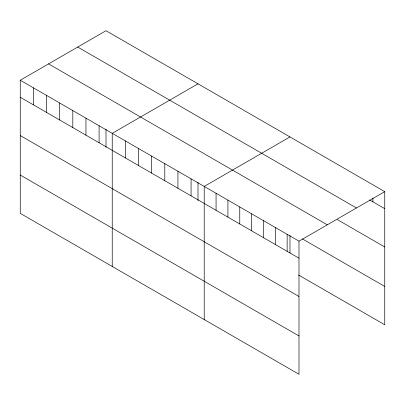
<?xml version="1.0" encoding="UTF-8"?>
<svg xmlns="http://www.w3.org/2000/svg" width="405" height="405" viewBox="0 0 405 405"><rect width="100%" height="100%" fill="white"/><g stroke="black" fill="none" stroke-linecap="round" stroke-linejoin="round"><path stroke-width="0.61" d="M20.25 80.23L298.991 241.157L298.991 374.281L20.25 213.354L20.25 80.23L106.009 30.719L384.75 191.646L384.75 324.769L298.596 275.025M197.994 83.825L112.236 133.336L112.236 266.46M289.98 136.93L204.216 186.442L204.216 319.565M298.991 241.157L384.75 191.646M369.674 199.954L384.75 208.656M77.709 47.056L356.451 207.988M337.365 219.616L384.75 246.974M48.549 63.894L327.291 224.821M302.363 238.884L384.75 286.451M20.25 97.24L298.991 258.167M20.25 135.559L298.991 296.485M20.25 175.036L298.991 335.963M372.904 198.035L372.904 201.817M289.98 235.386L289.98 253.024M287.145 234.318L287.145 251.328M275.299 227.478L275.299 244.488M263.452 220.639L263.452 237.649M251.606 213.799L251.606 230.809M239.76 206.96L239.76 223.97M227.914 200.121L227.914 217.131M216.062 193.281L216.062 210.291M197.994 182.28L197.994 200.526M191.079 178.858L191.079 195.868M177.937 171.269L177.937 188.279M164.794 163.686L164.794 180.696M151.657 156.097L151.657 173.107M138.515 148.508L138.515 165.518M125.373 140.925L125.373 157.935M106.009 129.17L106.009 147.42M99.093 125.752L99.093 142.762M85.951 118.164L85.951 135.174M72.814 110.575L72.814 127.585M59.672 102.991L59.672 120.001M46.529 95.403L46.529 112.413M33.392 87.819L33.392 104.829"/></g></svg>
